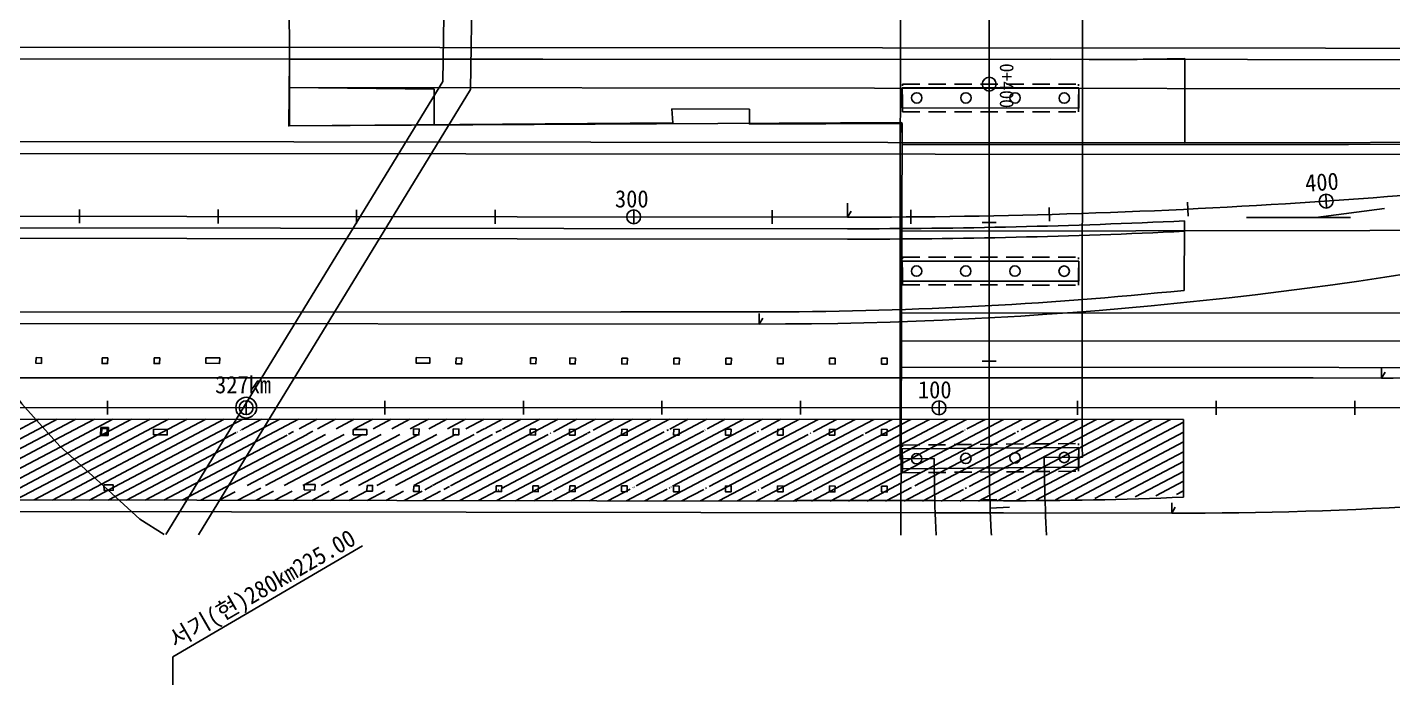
# Model space of a CAD drawing. Header units: millimetres. Extents: x 1510 to 2306, y 1103 to 1809.
# Drawn here: x 1903.7 to 2100.8, y 1364.9 to 1459.8 of the extents above; entities that cross this region are included whole.
import ezdxf
from ezdxf.enums import TextEntityAlignment as Align

# ---------------------------------------------------------------- set-up
doc = ezdxf.new("R2010")
doc.units = ezdxf.units.MM
doc.header["$LTSCALE"] = 10
doc.header["$MEASUREMENT"] = 0
doc.linetypes.add('HIDDEN', pattern=[0.375, 0.25, -0.125])
for name, color, linetype in [('TZ-BASE', 253, 'Continuous'), ('TZ-LEAL', 1, 'Continuous'), ('TZ-LEAT', 3, 'Continuous')]:
    doc.layers.add(name, color=color, linetype=linetype)
doc.styles.get("Standard").update_dxf_attribs({"font": 'GulimChe.ttf'})
pattern_1 = [(27.81338215, (-236770.317, -203461.3368), (-0.5832415407, 1.105590026), [])]

# ---------------------------------------------------------------- blocks, each defined once
blk = doc.blocks.new('JD-1')
at = {"layer": 'TZ-BASE'}
h = blk.add_hatch(dxfattribs=at)
h.set_pattern_fill('ANSI31', color=256, scale=10, angle=-17.1866, style=0)
h.set_pattern_definition(pattern_1)
h.paths.add_polyline_path([(436.55, -77.59), (311.65, -77.57), (315.14, -81.46), (320.9, -86.73), (323.66, -89.25), (436.52, -89.41)])
h.paths.add_polyline_path([(378.06, -87.16), (378.86, -87.16), (378.86, -87.96), (378.06, -87.96)], flags=16)
h.paths.add_polyline_path([(378.24, -87.31), (378.39, -87.31), (378.48, -87.22), (378.48, -87.31), (378.56, -87.31), (378.68, -87.19), (378.68, -87.36), (378.51, -87.36), (378.48, -87.39), (378.48, -87.76), (378.68, -87.76), (378.68, -87.81), (378.06, -87.81), (378.44, -87.43), (378.44, -87.36), (378.34, -87.36), (378.24, -87.46)], flags=0)
h.paths.add_polyline_path([(347.91, -78.8), (349.08, -78.8), (349.08, -78.95), (349.99, -78.95), (351.64, -78.96), (375.28, -78.96), (376.93, -78.96), (377.91, -78.96), (377.91, -78.81), (379.01, -78.81), (379.01, -79.91), (377.84, -79.91), (377.84, -79.76), (376.93, -79.76), (375.28, -79.76), (351.64, -79.76), (349.99, -79.75), (349.01, -79.75), (349.01, -79.9), (347.91, -79.9)], flags=16)
h.paths.add_polyline_path([(376.93, -78.98), (376.93, -79.74), (375.28, -79.74), (375.28, -78.98)], flags=0)
h.paths.add_polyline_path([(378.06, -78.96), (378.86, -78.96), (378.86, -79.76), (378.06, -79.76)], flags=0)
h.paths.add_polyline_path([(340.41, -87), (341.55, -87), (341.55, -87.15), (342.49, -87.15), (344.14, -87.15), (367.78, -87.16), (369.43, -87.16), (370.41, -87.16), (370.41, -87.01), (371.51, -87.01), (371.51, -88.11), (370.34, -88.11), (370.34, -87.96), (369.43, -87.96), (367.78, -87.96), (344.14, -87.95), (342.49, -87.95), (341.51, -87.95), (341.51, -88.1), (340.41, -88.1)], flags=0)
h.paths.add_polyline_path([(370.56, -87.16), (371.36, -87.16), (371.36, -87.96), (370.56, -87.96)], flags=0)
h.paths.add_polyline_path([(369.43, -87.18), (369.43, -87.94), (367.78, -87.94), (367.78, -87.18)], flags=0)
h.paths.add_polyline_path([(385.53, -87.12), (386.39, -87.12), (386.39, -87.98), (385.53, -87.98)], flags=16)
h.paths.add_polyline_path([(385.73, -87.33), (385.87, -87.33), (385.97, -87.23), (385.97, -87.33), (386.04, -87.33), (386.18, -87.18), (386.18, -87.36), (386.01, -87.36), (385.97, -87.4), (385.97, -87.75, 0.414214), (385.98, -87.76), (386.18, -87.76), (386.18, -87.79), (385.58, -87.79), (385.95, -87.42), (385.95, -87.37, 0.414214), (385.94, -87.36), (385.84, -87.36), (385.73, -87.46)], flags=0)
h.paths.add_polyline_path([(385.56, -78.96), (386.36, -78.96), (386.36, -79.76), (385.56, -79.76)], flags=16)
h.paths.add_polyline_path([(385.74, -79.11), (385.9, -79.11), (385.98, -79.02), (385.98, -79.11), (386.07, -79.11), (386.18, -78.99), (386.18, -79.16), (386.02, -79.16), (385.98, -79.19), (385.98, -79.56), (386.18, -79.56), (386.18, -79.61), (385.57, -79.61), (385.94, -79.23), (385.94, -79.16), (385.85, -79.16), (385.74, -79.26)], flags=0)
h.paths.add_polyline_path([(391.23, -78.93), (392.09, -78.93), (392.09, -79.79), (391.23, -79.79)], flags=16)
h.paths.add_polyline_path([(391.44, -79.13), (391.57, -79.13), (391.67, -79.03), (391.67, -79.13), (391.74, -79.13), (391.89, -78.98), (391.89, -79.16), (391.71, -79.16), (391.67, -79.2), (391.67, -79.55, 0.414214), (391.68, -79.56), (391.89, -79.56), (391.89, -79.59), (391.28, -79.59), (391.65, -79.22), (391.65, -79.17, 0.414214), (391.64, -79.16), (391.54, -79.16), (391.44, -79.27)], flags=0)
h.paths.add_polyline_path([(397.43, -87.13), (398.29, -87.13), (398.29, -87.99), (397.43, -87.99)], flags=16)
h.paths.add_polyline_path([(397.63, -87.33), (397.77, -87.33), (397.87, -87.23), (397.87, -87.33), (397.94, -87.33), (398.08, -87.19), (398.08, -87.36), (397.91, -87.36), (397.87, -87.4), (397.87, -87.76, 0.414214), (397.88, -87.77), (398.08, -87.77), (398.08, -87.79), (397.48, -87.79), (397.85, -87.42), (397.85, -87.37, 0.414214), (397.84, -87.36), (397.74, -87.36), (397.63, -87.47)], flags=0)
h.paths.add_polyline_path([(351.64, -78.98), (351.64, -79.74), (349.99, -79.73), (349.99, -78.97)], flags=16)
h.paths.add_polyline_path([(402.36, -78.96), (403.16, -78.96), (403.16, -79.76), (402.36, -79.76)], flags=0)
h.paths.add_polyline_path([(402.54, -79.11), (402.7, -79.11), (402.78, -79.03), (402.78, -79.11), (402.87, -79.11), (402.98, -79), (402.98, -79.16), (402.82, -79.16), (402.78, -79.2), (402.78, -79.56), (402.98, -79.56), (402.98, -79.61), (402.37, -79.61), (402.74, -79.24), (402.74, -79.16), (402.65, -79.16), (402.54, -79.27)], flags=0)
h.paths.add_polyline_path([(402.76, -87.16), (403.56, -87.16), (403.56, -87.96), (402.76, -87.96)], flags=0)
h.paths.add_polyline_path([(402.94, -87.31), (403.09, -87.31), (403.18, -87.23), (403.18, -87.31), (403.26, -87.31), (403.38, -87.2), (403.38, -87.36), (403.21, -87.36), (403.18, -87.4), (403.18, -87.76), (403.38, -87.76), (403.38, -87.81), (402.76, -87.81), (403.14, -87.44), (403.14, -87.36), (403.04, -87.36), (402.94, -87.47)], flags=0)
h.paths.add_polyline_path([(348.06, -78.95), (348.86, -78.95), (348.86, -79.75), (348.06, -79.75)], flags=16)
h.paths.add_polyline_path([(344.14, -87.17), (344.14, -87.93), (342.49, -87.93), (342.49, -87.17)], flags=0)
h.paths.add_polyline_path([(408.06, -87.16), (408.86, -87.16), (408.86, -87.96), (408.06, -87.96)], flags=16)
h.paths.add_polyline_path([(408.24, -87.31), (408.39, -87.31), (408.48, -87.23), (408.48, -87.31), (408.56, -87.31), (408.68, -87.2), (408.68, -87.36), (408.51, -87.36), (408.48, -87.4), (408.48, -87.76), (408.68, -87.76), (408.68, -87.81), (408.06, -87.81), (408.44, -87.44), (408.44, -87.36), (408.34, -87.36), (408.24, -87.47)], flags=0)
h.paths.add_polyline_path([(408.06, -78.96), (408.86, -78.96), (408.86, -79.76), (408.06, -79.76)], flags=16)
h.paths.add_polyline_path([(408.24, -79.11), (408.4, -79.11), (408.48, -79.03), (408.48, -79.11), (408.57, -79.11), (408.68, -79), (408.68, -79.16), (408.52, -79.16), (408.48, -79.2), (408.48, -79.56), (408.68, -79.56), (408.68, -79.61), (408.07, -79.61), (408.44, -79.24), (408.44, -79.16), (408.35, -79.16), (408.24, -79.27)], flags=0)
h.paths.add_polyline_path([(340.56, -78.95), (341.36, -78.95), (341.36, -79.75), (340.56, -79.75)], flags=16)
h.paths.add_polyline_path([(340.71, -79.1), (341.07, -79.1), (341.21, -78.96), (341.21, -79.6), (340.57, -79.6), (340.71, -79.46)], flags=0)
h.paths.add_polyline_path([(340.75, -79.14), (341.17, -79.14), (341.17, -79.56), (340.75, -79.56)], flags=0)
h.paths.add_polyline_path([(415.56, -87.16), (416.36, -87.16), (416.36, -87.96), (415.56, -87.96)], flags=16)
h.paths.add_polyline_path([(415.74, -87.31), (415.89, -87.31), (415.98, -87.23), (415.98, -87.31), (416.06, -87.31), (416.18, -87.2), (416.18, -87.36), (416.01, -87.36), (415.98, -87.4), (415.98, -87.76), (416.18, -87.76), (416.18, -87.81), (415.56, -87.81), (415.94, -87.44), (415.94, -87.36), (415.84, -87.36), (415.74, -87.47)], flags=0)
h.paths.add_polyline_path([(415.56, -78.96), (416.36, -78.96), (416.36, -79.76), (415.56, -79.76)], flags=16)
h.paths.add_polyline_path([(415.74, -79.11), (415.9, -79.11), (415.98, -79.03), (415.98, -79.11), (416.07, -79.11), (416.18, -79), (416.18, -79.16), (416.02, -79.16), (415.98, -79.2), (415.98, -79.56), (416.18, -79.56), (416.18, -79.61), (415.57, -79.61), (415.94, -79.24), (415.94, -79.16), (415.85, -79.16), (415.74, -79.27)], flags=0)
h.paths.add_polyline_path([(423.06, -87.16), (423.86, -87.16), (423.86, -87.96), (423.06, -87.96)], flags=16)
h.paths.add_polyline_path([(423.24, -87.31), (423.39, -87.31), (423.48, -87.23), (423.48, -87.31), (423.56, -87.31), (423.68, -87.2), (423.68, -87.36), (423.51, -87.36), (423.48, -87.4), (423.48, -87.76), (423.68, -87.76), (423.68, -87.81), (423.06, -87.81), (423.44, -87.44), (423.44, -87.36), (423.34, -87.36), (423.24, -87.47)], flags=0)
h.paths.add_polyline_path([(423.06, -78.96), (423.86, -78.96), (423.86, -79.76), (423.06, -79.76)], flags=16)
h.paths.add_polyline_path([(423.24, -79.11), (423.4, -79.11), (423.48, -79.03), (423.48, -79.11), (423.57, -79.11), (423.68, -79), (423.68, -79.16), (423.52, -79.16), (423.48, -79.2), (423.48, -79.56), (423.68, -79.56), (423.68, -79.61), (423.07, -79.61), (423.44, -79.24), (423.44, -79.16), (423.35, -79.16), (423.24, -79.27)], flags=0)
h.paths.add_polyline_path([(430.56, -78.97), (431.36, -78.97), (431.36, -79.77), (430.46, -79.77), (430.46, -79.73, -1), (430.46, -79.6), (430.46, -79.55), (430.56, -79.45)], flags=17)
h.paths.add_polyline_path([(430.94, -79.24), (430.94, -79.57), (430.62, -79.57)], flags=16)
h.paths.add_polyline_path([(430.74, -79.12), (430.98, -79.12), (430.98, -79.12), (430.98, -79.12), (431.18, -79.12), (431.18, -79.17), (430.98, -79.17), (430.98, -79.57), (431.18, -79.57), (431.18, -79.62), (430.98, -79.62), (430.98, -79.17), (430.74, -79.17)], flags=16)
h.paths.add_polyline_path([(430.56, -87.17), (430.56, -87.97), (431.36, -87.97), (431.36, -87.17)], flags=17)
h.paths.add_polyline_path([(430.74, -87.32), (430.89, -87.32), (430.98, -87.23), (430.98, -87.32), (431.06, -87.32), (431.18, -87.2), (431.18, -87.37), (431.01, -87.37), (430.98, -87.4), (430.98, -87.77), (431.18, -87.77), (431.18, -87.82), (430.56, -87.82), (430.94, -87.44), (430.94, -87.37), (430.84, -87.37), (430.74, -87.47)], flags=16)
h.paths.add_polyline_path([(399.73, -69.02), (399.73, -78.5), (395.16, -78.5), (395.16, -69.02)], flags=25)
h.paths.add_polyline_path([(406.29, -77.99), (406.29, -88.96), (401.71, -88.96), (401.71, -77.99)], flags=24)
h.paths.add_polyline_path([(399.73, -88.42), (399.73, -97.91), (395.15, -97.91), (395.16, -88.42)], flags=24)
h.paths.add_polyline_path([(419.87, -91.2), (423.63, -91.21), (423.64, -88.11), (419.88, -88.09)], flags=25)
h.paths.add_polyline_path([(419.85, -82.65), (423.61, -82.67), (423.62, -79.56), (419.86, -79.54)], flags=24)
h.paths.add_polyline_path([(428.09, -91.59), (445.69, -91.65), (445.7, -87.88), (428.1, -87.82)], flags=9)
h.paths.add_polyline_path([(428.07, -82.81), (445.66, -82.88), (445.68, -79.11), (428.08, -79.04)], flags=9)
h.paths.add_polyline_path([(339.93, -89.11), (372.45, -89.23), (372.47, -83.58), (339.95, -83.45)], flags=24)
h.paths.add_polyline_path([(319.68, -88.89), (327.36, -88.92), (327.38, -84.26), (319.7, -84.23)], flags=9)
h = blk.add_hatch(dxfattribs=at)
h.set_pattern_fill('ANSI31', color=256, scale=10, angle=-17.1866, style=0)
h.set_pattern_definition(pattern_1)
h.paths.add_polyline_path([(436.55, -77.59), (311.65, -77.57), (315.14, -81.46), (320.9, -86.73), (323.66, -89.25), (436.52, -89.41)])
h.paths.add_polyline_path([(378.06, -87.16), (378.86, -87.16), (378.86, -87.96), (378.06, -87.96)], flags=16)
h.paths.add_polyline_path([(378.24, -87.31), (378.39, -87.31), (378.48, -87.22), (378.48, -87.31), (378.56, -87.31), (378.68, -87.19), (378.68, -87.36), (378.51, -87.36), (378.48, -87.39), (378.48, -87.76), (378.68, -87.76), (378.68, -87.81), (378.06, -87.81), (378.44, -87.43), (378.44, -87.36), (378.34, -87.36), (378.24, -87.46)], flags=0)
h.paths.add_polyline_path([(347.91, -78.8), (349.08, -78.8), (349.08, -78.95), (349.99, -78.95), (351.64, -78.96), (375.28, -78.96), (376.93, -78.96), (377.91, -78.96), (377.91, -78.81), (379.01, -78.81), (379.01, -79.91), (377.84, -79.91), (377.84, -79.76), (376.93, -79.76), (375.28, -79.76), (351.64, -79.76), (349.99, -79.75), (349.01, -79.75), (349.01, -79.9), (347.91, -79.9)], flags=16)
h.paths.add_polyline_path([(376.93, -78.98), (376.93, -79.74), (375.28, -79.74), (375.28, -78.98)], flags=0)
h.paths.add_polyline_path([(378.06, -78.96), (378.86, -78.96), (378.86, -79.76), (378.06, -79.76)], flags=0)
h.paths.add_polyline_path([(340.41, -87), (341.55, -87), (341.55, -87.15), (342.49, -87.15), (344.14, -87.15), (367.78, -87.16), (369.43, -87.16), (370.41, -87.16), (370.41, -87.01), (371.51, -87.01), (371.51, -88.11), (370.34, -88.11), (370.34, -87.96), (369.43, -87.96), (367.78, -87.96), (344.14, -87.95), (342.49, -87.95), (341.51, -87.95), (341.51, -88.1), (340.41, -88.1)], flags=0)
h.paths.add_polyline_path([(370.56, -87.16), (371.36, -87.16), (371.36, -87.96), (370.56, -87.96)], flags=0)
h.paths.add_polyline_path([(369.43, -87.18), (369.43, -87.94), (367.78, -87.94), (367.78, -87.18)], flags=0)
h.paths.add_polyline_path([(385.53, -87.12), (386.39, -87.12), (386.39, -87.98), (385.53, -87.98)], flags=16)
h.paths.add_polyline_path([(385.73, -87.33), (385.87, -87.33), (385.97, -87.23), (385.97, -87.33), (386.04, -87.33), (386.18, -87.18), (386.18, -87.36), (386.01, -87.36), (385.97, -87.4), (385.97, -87.75, 0.414214), (385.98, -87.76), (386.18, -87.76), (386.18, -87.79), (385.58, -87.79), (385.95, -87.42), (385.95, -87.37, 0.414214), (385.94, -87.36), (385.84, -87.36), (385.73, -87.46)], flags=0)
h.paths.add_polyline_path([(385.56, -78.96), (386.36, -78.96), (386.36, -79.76), (385.56, -79.76)], flags=16)
h.paths.add_polyline_path([(385.74, -79.11), (385.9, -79.11), (385.98, -79.02), (385.98, -79.11), (386.07, -79.11), (386.18, -78.99), (386.18, -79.16), (386.02, -79.16), (385.98, -79.19), (385.98, -79.56), (386.18, -79.56), (386.18, -79.61), (385.57, -79.61), (385.94, -79.23), (385.94, -79.16), (385.85, -79.16), (385.74, -79.26)], flags=0)
h.paths.add_polyline_path([(391.23, -78.93), (392.09, -78.93), (392.09, -79.79), (391.23, -79.79)], flags=16)
h.paths.add_polyline_path([(391.44, -79.13), (391.57, -79.13), (391.67, -79.03), (391.67, -79.13), (391.74, -79.13), (391.89, -78.98), (391.89, -79.16), (391.71, -79.16), (391.67, -79.2), (391.67, -79.55, 0.414214), (391.68, -79.56), (391.89, -79.56), (391.89, -79.59), (391.28, -79.59), (391.65, -79.22), (391.65, -79.17, 0.414214), (391.64, -79.16), (391.54, -79.16), (391.44, -79.27)], flags=0)
h.paths.add_polyline_path([(397.43, -87.13), (398.29, -87.13), (398.29, -87.99), (397.43, -87.99)], flags=16)
h.paths.add_polyline_path([(397.63, -87.33), (397.77, -87.33), (397.87, -87.23), (397.87, -87.33), (397.94, -87.33), (398.08, -87.19), (398.08, -87.36), (397.91, -87.36), (397.87, -87.4), (397.87, -87.76, 0.414214), (397.88, -87.77), (398.08, -87.77), (398.08, -87.79), (397.48, -87.79), (397.85, -87.42), (397.85, -87.37, 0.414214), (397.84, -87.36), (397.74, -87.36), (397.63, -87.47)], flags=0)
h.paths.add_polyline_path([(351.64, -78.98), (351.64, -79.74), (349.99, -79.73), (349.99, -78.97)], flags=16)
h.paths.add_polyline_path([(402.36, -78.96), (403.16, -78.96), (403.16, -79.76), (402.36, -79.76)], flags=0)
h.paths.add_polyline_path([(402.54, -79.11), (402.7, -79.11), (402.78, -79.03), (402.78, -79.11), (402.87, -79.11), (402.98, -79), (402.98, -79.16), (402.82, -79.16), (402.78, -79.2), (402.78, -79.56), (402.98, -79.56), (402.98, -79.61), (402.37, -79.61), (402.74, -79.24), (402.74, -79.16), (402.65, -79.16), (402.54, -79.27)], flags=0)
h.paths.add_polyline_path([(402.76, -87.16), (403.56, -87.16), (403.56, -87.96), (402.76, -87.96)], flags=0)
h.paths.add_polyline_path([(402.94, -87.31), (403.09, -87.31), (403.18, -87.23), (403.18, -87.31), (403.26, -87.31), (403.38, -87.2), (403.38, -87.36), (403.21, -87.36), (403.18, -87.4), (403.18, -87.76), (403.38, -87.76), (403.38, -87.81), (402.76, -87.81), (403.14, -87.44), (403.14, -87.36), (403.04, -87.36), (402.94, -87.47)], flags=0)
h.paths.add_polyline_path([(348.06, -78.95), (348.86, -78.95), (348.86, -79.75), (348.06, -79.75)], flags=16)
h.paths.add_polyline_path([(344.14, -87.17), (344.14, -87.93), (342.49, -87.93), (342.49, -87.17)], flags=0)
h.paths.add_polyline_path([(408.06, -87.16), (408.86, -87.16), (408.86, -87.96), (408.06, -87.96)], flags=16)
h.paths.add_polyline_path([(408.24, -87.31), (408.39, -87.31), (408.48, -87.23), (408.48, -87.31), (408.56, -87.31), (408.68, -87.2), (408.68, -87.36), (408.51, -87.36), (408.48, -87.4), (408.48, -87.76), (408.68, -87.76), (408.68, -87.81), (408.06, -87.81), (408.44, -87.44), (408.44, -87.36), (408.34, -87.36), (408.24, -87.47)], flags=0)
h.paths.add_polyline_path([(408.06, -78.96), (408.86, -78.96), (408.86, -79.76), (408.06, -79.76)], flags=16)
h.paths.add_polyline_path([(408.24, -79.11), (408.4, -79.11), (408.48, -79.03), (408.48, -79.11), (408.57, -79.11), (408.68, -79), (408.68, -79.16), (408.52, -79.16), (408.48, -79.2), (408.48, -79.56), (408.68, -79.56), (408.68, -79.61), (408.07, -79.61), (408.44, -79.24), (408.44, -79.16), (408.35, -79.16), (408.24, -79.27)], flags=0)
h.paths.add_polyline_path([(340.56, -78.95), (341.36, -78.95), (341.36, -79.75), (340.56, -79.75)], flags=16)
h.paths.add_polyline_path([(340.71, -79.1), (341.07, -79.1), (341.21, -78.96), (341.21, -79.6), (340.57, -79.6), (340.71, -79.46)], flags=0)
h.paths.add_polyline_path([(340.75, -79.14), (341.17, -79.14), (341.17, -79.56), (340.75, -79.56)], flags=0)
h.paths.add_polyline_path([(415.56, -87.16), (416.36, -87.16), (416.36, -87.96), (415.56, -87.96)], flags=16)
h.paths.add_polyline_path([(415.74, -87.31), (415.89, -87.31), (415.98, -87.23), (415.98, -87.31), (416.06, -87.31), (416.18, -87.2), (416.18, -87.36), (416.01, -87.36), (415.98, -87.4), (415.98, -87.76), (416.18, -87.76), (416.18, -87.81), (415.56, -87.81), (415.94, -87.44), (415.94, -87.36), (415.84, -87.36), (415.74, -87.47)], flags=0)
h.paths.add_polyline_path([(415.56, -78.96), (416.36, -78.96), (416.36, -79.76), (415.56, -79.76)], flags=16)
h.paths.add_polyline_path([(415.74, -79.11), (415.9, -79.11), (415.98, -79.03), (415.98, -79.11), (416.07, -79.11), (416.18, -79), (416.18, -79.16), (416.02, -79.16), (415.98, -79.2), (415.98, -79.56), (416.18, -79.56), (416.18, -79.61), (415.57, -79.61), (415.94, -79.24), (415.94, -79.16), (415.85, -79.16), (415.74, -79.27)], flags=0)
h.paths.add_polyline_path([(423.06, -87.16), (423.86, -87.16), (423.86, -87.96), (423.06, -87.96)], flags=16)
h.paths.add_polyline_path([(423.24, -87.31), (423.39, -87.31), (423.48, -87.23), (423.48, -87.31), (423.56, -87.31), (423.68, -87.2), (423.68, -87.36), (423.51, -87.36), (423.48, -87.4), (423.48, -87.76), (423.68, -87.76), (423.68, -87.81), (423.06, -87.81), (423.44, -87.44), (423.44, -87.36), (423.34, -87.36), (423.24, -87.47)], flags=0)
h.paths.add_polyline_path([(423.06, -78.96), (423.86, -78.96), (423.86, -79.76), (423.06, -79.76)], flags=16)
h.paths.add_polyline_path([(423.24, -79.11), (423.4, -79.11), (423.48, -79.03), (423.48, -79.11), (423.57, -79.11), (423.68, -79), (423.68, -79.16), (423.52, -79.16), (423.48, -79.2), (423.48, -79.56), (423.68, -79.56), (423.68, -79.61), (423.07, -79.61), (423.44, -79.24), (423.44, -79.16), (423.35, -79.16), (423.24, -79.27)], flags=0)
h.paths.add_polyline_path([(430.56, -78.97), (431.36, -78.97), (431.36, -79.77), (430.46, -79.77), (430.46, -79.73, -1), (430.46, -79.6), (430.46, -79.55), (430.56, -79.45)], flags=17)
h.paths.add_polyline_path([(430.94, -79.24), (430.94, -79.57), (430.62, -79.57)], flags=16)
h.paths.add_polyline_path([(430.74, -79.12), (430.98, -79.12), (430.98, -79.12), (430.98, -79.12), (431.18, -79.12), (431.18, -79.17), (430.98, -79.17), (430.98, -79.57), (431.18, -79.57), (431.18, -79.62), (430.98, -79.62), (430.98, -79.17), (430.74, -79.17)], flags=16)
h.paths.add_polyline_path([(430.56, -87.17), (430.56, -87.97), (431.36, -87.97), (431.36, -87.17)], flags=17)
h.paths.add_polyline_path([(430.74, -87.32), (430.89, -87.32), (430.98, -87.23), (430.98, -87.32), (431.06, -87.32), (431.18, -87.2), (431.18, -87.37), (431.01, -87.37), (430.98, -87.4), (430.98, -87.77), (431.18, -87.77), (431.18, -87.82), (430.56, -87.82), (430.94, -87.44), (430.94, -87.37), (430.84, -87.37), (430.74, -87.47)], flags=16)
h.paths.add_polyline_path([(399.73, -69.02), (399.73, -78.5), (395.16, -78.5), (395.16, -69.02)], flags=25)
h.paths.add_polyline_path([(406.29, -77.99), (406.29, -88.96), (401.71, -88.96), (401.71, -77.99)], flags=24)
h.paths.add_polyline_path([(399.73, -88.42), (399.73, -97.91), (395.15, -97.91), (395.16, -88.42)], flags=24)
h.paths.add_polyline_path([(419.87, -91.2), (423.63, -91.21), (423.64, -88.11), (419.88, -88.09)], flags=25)
h.paths.add_polyline_path([(419.85, -82.65), (423.61, -82.67), (423.62, -79.56), (419.86, -79.54)], flags=24)
h.paths.add_polyline_path([(428.09, -91.59), (445.69, -91.65), (445.7, -87.88), (428.1, -87.82)], flags=9)
h.paths.add_polyline_path([(428.07, -82.81), (445.66, -82.88), (445.68, -79.11), (428.08, -79.04)], flags=9)
h.paths.add_polyline_path([(339.93, -89.11), (372.45, -89.23), (372.47, -83.58), (339.95, -83.45)], flags=24)
h.paths.add_polyline_path([(319.68, -88.89), (327.36, -88.92), (327.38, -84.26), (319.7, -84.23)], flags=9)
h = blk.add_hatch(dxfattribs=at)
h.set_pattern_fill('ANSI31', color=256, scale=10, angle=-17.1866, style=0)
h.set_pattern_definition(pattern_1)
h.paths.add_polyline_path([(79.56, -77.54, -0.009242), (57.33, -77.13), (57.29, -87.18, 0.018822), (102.29, -88.94), (323.66, -89.25), (320.9, -86.73), (315.14, -81.46), (311.65, -77.57)])
h.paths.add_polyline_path([(119.16, -86.06), (147.33, -86.2), (147.36, -80.33), (119.19, -80.19)], flags=24)
h.paths.add_polyline_path([(319.68, -88.89), (327.36, -88.92), (327.38, -84.26), (319.7, -84.23)], flags=9)
h.paths.add_polyline_path([(190.11, -83.79), (227.42, -83.97), (227.44, -79.26), (190.13, -79.07)], flags=24)
h.paths.add_polyline_path([(279.99, -91.22), (312.3, -91.34), (312.32, -86.33), (280.01, -86.2)], flags=25)
h.paths.add_polyline_path([(246.13, -86.14), (271.76, -86.27), (271.78, -80.86), (246.15, -80.73)], flags=24)
h = blk.add_hatch(dxfattribs=at)
h.set_pattern_fill('ANSI31', color=256, scale=10, angle=-17.1866, style=0)
h.set_pattern_definition(pattern_1)
h.paths.add_polyline_path([(436.55, -77.59), (436.52, -89.41), (441.52, -89.42, 0.014953), (477.29, -88.4), (477.33, -77.6)])
h.paths.add_polyline_path([(453.86, -79.77), (453.06, -79.77), (453.06, -78.97), (453.86, -78.97)], flags=16)
h.paths.add_polyline_path([(453.68, -79.62), (453.07, -79.62), (453.44, -79.24), (453.44, -79.17), (453.35, -79.17), (453.24, -79.27), (453.24, -79.12), (453.4, -79.12), (453.48, -79.03), (453.48, -79.12), (453.57, -79.12), (453.68, -79), (453.68, -79.17), (453.52, -79.17), (453.48, -79.2), (453.48, -79.57), (453.68, -79.57)], flags=0)
h.paths.add_polyline_path([(453.86, -87.17), (453.86, -87.97), (453.06, -87.97), (453.06, -87.17)], flags=16)
h.paths.add_polyline_path([(453.68, -87.2), (453.68, -87.37), (453.51, -87.37), (453.48, -87.4), (453.48, -87.77), (453.68, -87.77), (453.68, -87.82), (453.06, -87.82), (453.44, -87.44), (453.44, -87.37), (453.34, -87.37), (453.24, -87.47), (453.24, -87.32), (453.39, -87.32), (453.48, -87.23), (453.48, -87.32), (453.56, -87.32)], flags=0)
h.paths.add_polyline_path([(446.36, -79.77), (445.46, -79.77), (445.46, -79.73, -1), (445.46, -79.6), (445.46, -79.55), (445.56, -79.45), (445.56, -78.97), (446.36, -78.97)], flags=16)
h.paths.add_polyline_path([(446.36, -87.17), (446.36, -87.97), (445.56, -87.97), (445.56, -87.17)], flags=16)
h.paths.add_polyline_path([(445.94, -79.57), (445.94, -79.24), (445.74, -79.44), (445.74, -79.57)], flags=17)
h.paths.add_polyline_path([(446.18, -79.62), (445.98, -79.62), (445.98, -79.17), (445.74, -79.17), (445.74, -79.12), (445.98, -79.12), (445.98, -79.12), (445.98, -79.12), (446.18, -79.12), (446.18, -79.17), (445.98, -79.17), (445.98, -79.57), (446.18, -79.57)], flags=0)
h.paths.add_polyline_path([(446.18, -87.2), (446.18, -87.37), (446.01, -87.37), (445.98, -87.4), (445.98, -87.77), (446.18, -87.77), (446.18, -87.82), (445.56, -87.82), (445.94, -87.44), (445.94, -87.37), (445.84, -87.37), (445.74, -87.47), (445.74, -87.32), (445.89, -87.32), (445.98, -87.23), (445.98, -87.32), (446.06, -87.32)], flags=0)
h.paths.add_polyline_path([(438.86, -79.77), (437.96, -79.77), (437.96, -79.73, -1), (437.96, -79.6), (437.96, -79.55), (438.06, -79.45), (438.06, -78.97), (438.86, -78.97)], flags=16)
h.paths.add_polyline_path([(438.86, -87.17), (438.86, -87.97), (438.06, -87.97), (438.06, -87.17)], flags=17)
h.paths.add_polyline_path([(438.44, -79.57), (438.44, -79.24), (438.24, -79.44), (438.24, -79.57)], flags=0)
h.paths.add_polyline_path([(438.68, -79.62), (438.48, -79.62), (438.48, -79.17), (438.24, -79.17), (438.24, -79.12), (438.48, -79.12), (438.48, -79.12), (438.48, -79.12), (438.68, -79.12), (438.68, -79.17), (438.48, -79.17), (438.48, -79.57), (438.68, -79.57)], flags=0)
h.paths.add_polyline_path([(438.68, -87.2), (438.68, -87.37), (438.51, -87.37), (438.48, -87.4), (438.48, -87.77), (438.68, -87.77), (438.68, -87.82), (438.06, -87.82), (438.44, -87.44), (438.44, -87.37), (438.34, -87.37), (438.24, -87.47), (438.24, -87.32), (438.39, -87.32), (438.48, -87.23), (438.48, -87.32), (438.56, -87.32)], flags=16)
h.paths.add_polyline_path([(477.76, -77.52), (477.72, -88.48), (473.14, -88.47), (473.18, -77.5)], flags=9)
h.paths.add_polyline_path([(428.09, -91.59), (445.69, -91.65), (445.7, -87.88), (428.1, -87.82)], flags=9)
h.paths.add_polyline_path([(428.07, -82.81), (445.66, -82.88), (445.68, -79.11), (428.08, -79.04)], flags=9)
h = blk.add_hatch(dxfattribs=at)
h.set_pattern_fill('ANSI31', color=256, scale=10, angle=-17.1866, style=0)
h.set_pattern_definition(pattern_1)
h.paths.add_polyline_path([(436.55, -77.59), (436.52, -89.41), (441.52, -89.42, 0.014953), (477.29, -88.4), (477.33, -77.6)])
h.paths.add_polyline_path([(453.86, -79.77), (453.06, -79.77), (453.06, -78.97), (453.86, -78.97)], flags=16)
h.paths.add_polyline_path([(453.68, -79.62), (453.07, -79.62), (453.44, -79.24), (453.44, -79.17), (453.35, -79.17), (453.24, -79.27), (453.24, -79.12), (453.4, -79.12), (453.48, -79.03), (453.48, -79.12), (453.57, -79.12), (453.68, -79), (453.68, -79.17), (453.52, -79.17), (453.48, -79.2), (453.48, -79.57), (453.68, -79.57)], flags=0)
h.paths.add_polyline_path([(453.86, -87.17), (453.86, -87.97), (453.06, -87.97), (453.06, -87.17)], flags=16)
h.paths.add_polyline_path([(453.68, -87.2), (453.68, -87.37), (453.51, -87.37), (453.48, -87.4), (453.48, -87.77), (453.68, -87.77), (453.68, -87.82), (453.06, -87.82), (453.44, -87.44), (453.44, -87.37), (453.34, -87.37), (453.24, -87.47), (453.24, -87.32), (453.39, -87.32), (453.48, -87.23), (453.48, -87.32), (453.56, -87.32)], flags=0)
h.paths.add_polyline_path([(446.36, -79.77), (445.46, -79.77), (445.46, -79.73, -1), (445.46, -79.6), (445.46, -79.55), (445.56, -79.45), (445.56, -78.97), (446.36, -78.97)], flags=16)
h.paths.add_polyline_path([(446.36, -87.17), (446.36, -87.97), (445.56, -87.97), (445.56, -87.17)], flags=16)
h.paths.add_polyline_path([(445.94, -79.57), (445.94, -79.24), (445.74, -79.44), (445.74, -79.57)], flags=17)
h.paths.add_polyline_path([(446.18, -79.62), (445.98, -79.62), (445.98, -79.17), (445.74, -79.17), (445.74, -79.12), (445.98, -79.12), (445.98, -79.12), (445.98, -79.12), (446.18, -79.12), (446.18, -79.17), (445.98, -79.17), (445.98, -79.57), (446.18, -79.57)], flags=0)
h.paths.add_polyline_path([(446.18, -87.2), (446.18, -87.37), (446.01, -87.37), (445.98, -87.4), (445.98, -87.77), (446.18, -87.77), (446.18, -87.82), (445.56, -87.82), (445.94, -87.44), (445.94, -87.37), (445.84, -87.37), (445.74, -87.47), (445.74, -87.32), (445.89, -87.32), (445.98, -87.23), (445.98, -87.32), (446.06, -87.32)], flags=0)
h.paths.add_polyline_path([(438.86, -79.77), (437.96, -79.77), (437.96, -79.73, -1), (437.96, -79.6), (437.96, -79.55), (438.06, -79.45), (438.06, -78.97), (438.86, -78.97)], flags=16)
h.paths.add_polyline_path([(438.86, -87.17), (438.86, -87.97), (438.06, -87.97), (438.06, -87.17)], flags=17)
h.paths.add_polyline_path([(438.44, -79.57), (438.44, -79.24), (438.24, -79.44), (438.24, -79.57)], flags=0)
h.paths.add_polyline_path([(438.68, -79.62), (438.48, -79.62), (438.48, -79.17), (438.24, -79.17), (438.24, -79.12), (438.48, -79.12), (438.48, -79.12), (438.48, -79.12), (438.68, -79.12), (438.68, -79.17), (438.48, -79.17), (438.48, -79.57), (438.68, -79.57)], flags=0)
h.paths.add_polyline_path([(438.68, -87.2), (438.68, -87.37), (438.51, -87.37), (438.48, -87.4), (438.48, -87.77), (438.68, -87.77), (438.68, -87.82), (438.06, -87.82), (438.44, -87.44), (438.44, -87.37), (438.34, -87.37), (438.24, -87.47), (438.24, -87.32), (438.39, -87.32), (438.48, -87.23), (438.48, -87.32), (438.56, -87.32)], flags=16)
h.paths.add_polyline_path([(477.76, -77.52), (477.72, -88.48), (473.14, -88.47), (473.18, -77.5)], flags=9)
h.paths.add_polyline_path([(428.09, -91.59), (445.69, -91.65), (445.7, -87.88), (428.1, -87.82)], flags=9)
h.paths.add_polyline_path([(428.07, -82.81), (445.66, -82.88), (445.68, -79.11), (428.08, -79.04)], flags=9)
for p, q in [((497.82, -24), (185.89, -23.78)), ((185.89, -25.45), (463.69, -25.65)), ((477.48, -37.65), (477.52, -25.51)), ((448.27, -29.19), (450.27, -29.19)), ((477.48, -37.65), (154.23, -37.33)), ((509.18, -39.36), (136.76, -39.04)), ((497.83, -45.08), (497.97, -47.07)), ((317.95, -47.28), (317.95, -49.28)), ((428.83, -48.4), (428.83, -46.4)), ((457.92, -47), (457.98, -49)), ((477.89, -46.24), (477.98, -48.24)), ((496.41, -48.46), (506.32, -47.13)), ((337.95, -47.3), (337.95, -49.3)), ((357.95, -47.32), (357.95, -49.32)), ((377.95, -47.34), (377.95, -49.34)), ((397.95, -47.36), (397.95, -49.36)), ((417.95, -47.38), (417.95, -49.38)), ((428.83, -48.4), (429.33, -47.53)), ((437.94, -47.36), (437.96, -49.36)), ((448.26, -49.19), (450.26, -49.19)), ((477.4, -58.97), (477.44, -48.94)), ((486.41, -48.45), (501.41, -48.47)), ((190.4, -49.83), (428.82, -50.07)), ((396.08, -62.14), (201.63, -61.99)), ((416.08, -62.07), (396.08, -62.06)), ((416.08, -63.83), (416.08, -62.33)), ((416.58, -62.97), (416.08, -63.83)), ((416.08, -63.83), (201.63, -63.67)), ((448.25, -69.19), (450.25, -69.19)), ((505.91, -71.63), (505.9, -70.13)), ((506.4, -70.76), (505.91, -71.63)), ((86.6, -71.57), (496.03, -71.62)), ((322.02, -74.9), (322.02, -76.9)), ((342.02, -74.9), (342.02, -76.9)), ((362.02, -74.91), (362.02, -76.91)), ((382.02, -74.91), (382.02, -76.91)), ((402.02, -74.91), (402.02, -76.91)), ((422.02, -74.91), (422.02, -76.91)), ((442.02, -74.92), (442.02, -76.92)), ((462.02, -74.92), (462.02, -76.92)), ((482.02, -74.92), (482.02, -76.92)), ((502.02, -74.92), (502.02, -76.92)), ((79.56, -77.54), (477.33, -77.6)), ((477.33, -77.6), (477.29, -88.4)), ((477.29, -88.4), (477.29, -88.82)), ((102.29, -88.94), (421.52, -89.39)), ((421.52, -89.3), (421.52, -89.39)), ((421.52, -89.3), (441.52, -89.33)), ((448.37, -89.22), (450.37, -89.16)), ((475.62, -91.14), (475.62, -89.64)), ((476.12, -90.27), (475.62, -91.14)), ((140.46, -90.67), (441.52, -91.09)), ((475.62, -91.14), (451.33, -91.1))]:
    blk.add_line(p, q, dxfattribs=at)
at = {"layer": 'TZ-BASE', "ltscale": 5}
for points in [[(330.44, -94.23), (370.42, -28.81), (371.85, 65.82), (387.89, 83.27), (397.95, 85.73)], [(414.77, 85.72), (411.84, 85), (390.02, 79.67), (375.82, 64.23), (374.41, -29.96), (335.13, -94.24)]]:
    blk.add_lwpolyline(points, dxfattribs=at)
at = {"layer": 'TZ-BASE', "ltscale": 15, "flags": 128}
for points in [[(436.45, 7.82), (436.4, -75.87), (436.39, -76.88), (436.39, -77.88), (436.39, -78.89), (436.4, -79.91), (436.4, -80.93), (436.4, -81.95), (436.41, -82.98), (436.41, -83.3), (441.31, -83.26), (441.32, -83.96), (441.33, -84.98), (441.35, -86.01), (441.36, -87.04), (441.39, -88.07), (441.41, -89.1), (441.44, -90.13), (441.48, -91.17), (441.52, -92.21), (441.56, -93.25), (441.62, -94.29)], [(457.54, -94.3), (457.49, -93.46), (457.45, -92.5), (457.4, -91.55), (457.37, -90.59), (457.33, -89.63), (457.31, -88.66), (457.28, -87.7), (457.26, -86.73), (457.24, -85.75), (457.23, -84.78), (457.22, -83.8), (457.21, -83.12), (462.71, -83.07), (462.71, -82.78), (462.7, -81.81), (462.7, -80.83), (462.7, -79.85), (462.69, -78.88), (462.69, -77.89), (462.69, -76.89), (462.7, -75.89), (462.76, 30.8)], [(436.7, -29.73), (462.2, -29.75)], [(436.7, -29.73), (436.7, -32.63)], [(462.2, -29.75), (462.2, -32.65)], [(436.7, -32.63), (462.2, -32.65)], [(436.68, -54.73), (462.18, -54.75)], [(436.68, -54.73), (436.68, -57.63)], [(462.18, -54.75), (462.18, -57.65)], [(436.68, -57.63), (462.18, -57.65)], [(436.68, -81.87), (462.18, -81.65)], [(436.68, -81.87), (436.71, -84.72)], [(462.18, -81.65), (462.2, -84.5)], [(436.71, -84.72), (462.2, -84.5)]]:
    blk.add_lwpolyline(points, dxfattribs=at)
at = {"layer": 'TZ-BASE', "flags": 128}
for points in [[(449.32, 48.83), (449.25, -75.88), (449.24, -76.88), (449.24, -77.88), (449.24, -78.88), (449.25, -79.88), (449.25, -80.88), (449.25, -81.88), (449.26, -82.88), (449.27, -83.88), (449.28, -84.88), (449.29, -85.88), (449.31, -86.88), (449.33, -87.88), (449.36, -88.88), (449.39, -89.88), (449.42, -90.88), (449.46, -91.88), (449.51, -92.88), (449.56, -93.88), (449.58, -94.3)], [(525.62, -24.03), (497.82, -24)], [(190.4, -48.16), (428.83, -48.4)], [(441.52, -91.09), (451.33, -91.1)]]:
    blk.add_lwpolyline(points, dxfattribs=at)
at = {"layer": 'TZ-BASE'}
for points in [[(699.97, -21.09, 0.002801), (688.86, -22.53), (563.39, -39.44), (563.39, -39.44, -0.033753), (428.83, -48.4), (190.4, -48.16), (190.4, -48.16, -0.031589), (64.43, -40.06), (-0.59, -31.74)], [(-1.31, -70.38, 0.033816), (79.56, -75.87), (79.56, -75.87), (512.9, -75.93, 0.043253), (616.13, -66.99), (616.13, -66.99), (699.39, -52.46)]]:
    blk.add_lwpolyline(points, format="xyb", dxfattribs=at)
at = {"layer": 'TZ-BASE', "flags": 128}
for points in [[(416.08, -63.83, 0.050388), (536.11, -51.8), (662.84, -26.03)], [(416.08, -62.07, 0.025672), (477.4, -58.97, 0.025672)], [(496.03, -71.62), (505.91, -71.63, 0.022409), (559.61, -69.22), (649.64, -61.15)], [(441.52, -89.33), (451.33, -89.34, 0.01085), (477.29, -88.82, 0.01085)]]:
    blk.add_lwpolyline(points, format="xyb", dxfattribs=at)
at = {"layer": 'TZ-BASE', "linetype": 'HIDDEN', "flags": 128}
for points in [[(436.75, -29.18), (462.15, -29.2)], [(436.75, -33.18), (436.75, -29.18)], [(462.15, -33.2), (462.15, -29.2)], [(436.75, -33.18), (462.15, -33.2)], [(436.73, -54.18), (462.13, -54.2)], [(436.73, -58.18), (436.73, -54.18)], [(462.13, -58.2), (462.13, -54.2)], [(436.73, -58.18), (462.13, -58.2)], [(436.73, -81.3), (462.13, -81.08)], [(436.76, -85.3), (436.73, -81.3)], [(462.16, -85.08), (462.13, -81.08)], [(436.76, -85.3), (462.16, -85.08)]]:
    blk.add_lwpolyline(points, dxfattribs=at)
at = {"layer": 'TZ-BASE', "ltscale": 10, "flags": 128}
blk.add_lwpolyline([(57.46, -42.37), (64.03, -43.21, 0.031589), (190.4, -51.33), (428.82, -51.57, 0.012118), (477.43, -50.44)], format="xyb", dxfattribs=at)
at = {"layer": 'TZ-BASE', "elevation": 45}
for points in [[(562.96, -70.15), (436.58, -70.05)], [(436.59, -66.27), (523.05, -66.31), (532.47, -65.99), (542.91, -66.13), (548.83, -65.96), (568.88, -66.51), (575.44, -66.39), (580.47, -66.07), (581.89, -66), (582.04, -65.98), (582.11, -65.95), (582.14, -65.92), (582.12, -65.9)]]:
    blk.add_lwpolyline(points, dxfattribs=at)
at = {"layer": 'TZ-BASE'}
for points in [[(311.68, -68.67), (312.48, -68.69), (312.46, -69.52), (311.66, -69.5)], [(321.23, -68.69), (322.03, -68.71), (322.01, -69.55), (321.21, -69.53)], [(328.74, -68.69), (329.54, -68.71), (329.52, -69.55), (328.72, -69.53)], [(336.21, -68.7), (336.2, -69.5), (338.18, -69.51), (338.19, -68.71)], [(366.53, -68.67), (366.53, -69.47), (368.51, -69.49), (368.52, -68.69)], [(372.32, -68.72), (373.12, -68.74), (373.1, -69.58), (372.3, -69.56)], [(383.06, -68.71), (383.86, -68.73), (383.84, -69.57), (383.04, -69.55)], [(388.74, -68.72), (389.54, -68.74), (389.52, -69.58), (388.72, -69.56)], [(396.24, -68.74), (397.04, -68.76), (397.02, -69.6), (396.22, -69.58)], [(403.75, -68.74), (404.55, -68.76), (404.53, -69.6), (403.73, -69.58)], [(411.25, -68.76), (412.05, -68.78), (412.03, -69.62), (411.23, -69.6)], [(418.73, -68.73), (419.53, -68.75), (419.51, -69.59), (418.71, -69.57)], [(426.23, -68.74), (427.03, -68.76), (427.01, -69.6), (426.21, -69.58)], [(433.74, -68.76), (434.54, -68.78), (434.52, -69.62), (433.72, -69.6)], [(321.02, -78.76), (322.12, -78.78), (322.09, -79.92), (320.99, -79.9)], [(321.17, -78.91), (321.97, -78.93), (321.95, -79.77), (321.15, -79.75)], [(328.65, -79.02), (328.64, -79.82), (330.63, -79.84), (330.63, -79.04)], [(366.19, -78.97), (366.99, -78.99), (366.96, -79.83), (366.16, -79.81)], [(371.91, -78.98), (372.71, -79), (372.69, -79.84), (371.89, -79.82)], [(383.02, -78.99), (383.82, -79.01), (383.8, -79.85), (383, -79.83)], [(388.7, -79.03), (389.5, -79.05), (389.48, -79.88), (388.68, -79.86)], [(396.23, -79.03), (397.03, -79.05), (397.01, -79.89), (396.21, -79.87)], [(403.73, -79.02), (404.53, -79.04), (404.5, -79.88), (403.71, -79.86)], [(411.2, -79.01), (412, -79.03), (411.98, -79.87), (411.18, -79.85)], [(418.74, -79.03), (419.54, -79.05), (419.52, -79.88), (418.72, -79.86)], [(426.2, -79.02), (427, -79.04), (426.97, -79.88), (426.17, -79.86)], [(433.72, -79.02), (434.52, -79.04), (434.5, -79.88), (433.7, -79.86)], [(321.48, -87.06), (322.81, -87.03), (322.83, -87.83), (321.5, -87.86)], [(359.46, -87.12), (360.26, -87.14), (360.24, -87.98), (359.44, -87.96)], [(366.2, -87.17), (367, -87.19), (366.98, -88.03), (366.18, -88.01)], [(378.11, -87.17), (378.91, -87.19), (378.89, -88.03), (378.09, -88.01)], [(383.4, -87.19), (384.2, -87.21), (384.18, -88.05), (383.38, -88.03)], [(388.72, -87.19), (389.52, -87.21), (389.5, -88.05), (388.7, -88.03)], [(396.21, -87.19), (397.01, -87.21), (396.99, -88.05), (396.19, -88.03)], [(403.71, -87.2), (404.51, -87.22), (404.49, -88.06), (403.69, -88.04)], [(411.22, -87.2), (412.02, -87.22), (412, -88.06), (411.2, -88.04)], [(418.73, -87.2), (419.53, -87.22), (419.51, -88.06), (418.71, -88.04)], [(426.23, -87.21), (427.03, -87.23), (427, -88.07), (426.21, -88.05)], [(433.74, -87.22), (434.54, -87.24), (434.52, -88.08), (433.72, -88.06)]]:
    blk.add_lwpolyline(points, close=True, dxfattribs=at)
for points in [[(357.44, -79.04), (359.45, -79.04)], [(357.44, -79.84), (357.44, -79.04)], [(357.44, -79.84), (359.45, -79.84)], [(359.45, -79.84), (359.45, -79.04)], [(350.4, -86.98), (350.38, -87.78)], [(350.38, -87.78), (351.94, -87.8)], [(350.4, -86.98), (351.95, -87)], [(351.95, -87), (351.94, -87.8)]]:
    blk.add_lwpolyline(points, dxfattribs=at)
at = {"layer": 'TZ-BASE', "ltscale": 600, "flags": 128}
blk.add_lwpolyline([(449.41, -90.4), (452.18, -90.29)], dxfattribs=at)
at = {"layer": 'TZ-BASE'}
for points in [[(436.51, -94.29, 55.17), (436.68, -34.88, 55.19), (414.68, -34.97, 67.92), (414.66, -32.81, 67.89), (403.47, -32.77, 67.92), (403.61, -34.78, 67.94), (348.25, -35.21, 64.58), (348.23, -7.32, 59.78), (339.96, -7.3, 64.53), (340.06, 80.78, 64.53), (286.34, 80.62, 64.72)], [(286.34, 80.62, 64.72), (286.42, -16.94, 64.72), (288.51, -17.04, 64.72), (288.66, -31.86, 64.75), (298.22, -32.69, 64.75), (298.22, -35.05, 64.75), (289.97, -35.28, 68.08), (292.81, -44.94, 68.13), (295.41, -51.94, 68.13), (298.62, -57.7, 68.13), (302.01, -64.85, 68.13), (305.16, -69.25, 68.08), (309.64, -75.33, 68.08), (315.14, -81.46, 68.08), (320.9, -86.73, 68.06), (326.68, -92, 68.04), (330.16, -94.23, 68.04)], [(517.17, -29.88, 45.69), (348.25, -29.67, 45.69)], [(348.25, -29.67, 60.66), (369.13, -29.92, 50.53), (369.14, -35.11, 50.57)], [(436.67, -37.9, 45.78), (501.12, -37.89, 45.8), (552.51, -37.68, 45.57)]]:
    blk.add_polyline3d(points, dxfattribs=at)
blk.add_polyline3d([(571.69, -25.76, 50.48), (571.84, -37.59, 50.43), (436.7, -37.69, 50.45), (436.65, -34.74, 50.45), (348.17, -35.23, 50.45), (348.27, -25.66, 50.45), (458.18, -25.61, 50.59)], close=True, dxfattribs=at)
at = {"layer": 'TZ-BASE', "linetype": 'Continuous'}
blk.add_polyline3d([(436.65, -50.41, 50.69), (571.74, -50.24, 50.57), (571.68, -62.2, 50.57), (436.58, -62.24, 50.69), (436.65, -50.41, 50.69)], dxfattribs=at)
at = {"layer": 'TZ-BASE'}
for centre, radius in [((449.27, -29.19), 1), ((497.9, -46.08), 1), ((397.95, -48.36), 1), ((342.02, -75.9), 1.5), ((342.02, -75.9), 1), ((442.02, -75.92), 1)]:
    blk.add_circle(centre, radius, dxfattribs=at)
at = {"layer": 'TZ-BASE', "ltscale": 15}
for centre in [(438.8, -31.18), (445.9, -31.19), (453, -31.19), (460.1, -31.2), (438.78, -56.18), (445.88, -56.19), (452.98, -56.19), (460.08, -56.2), (438.79, -83.28), (445.89, -83.22), (452.99, -83.16), (460.09, -83.1)]:
    blk.add_circle(centre, 0.75, dxfattribs=at)
at = {"layer": 'TZ-BASE'}
for centre, radius, start, end in [((464.13, 576.02), 601.67, 269.9579, 271.27563), ((429.82, 951.6), 1001.67, 269.9429, 272.7245), ((476.47, 508.86), 600, 269.91926, 284.67128)]:
    blk.add_arc(centre, radius, start, end, dxfattribs=at)
blk.add_text('0+400', height=2, rotation=269.9077, dxfattribs=at).set_placement((450.2, -32.66), align=Align.BOTTOM_RIGHT)
for s, rotation, p in [('400', 3.9035, (494.95, -44.74)), ('300', 359.9429, (395.25, -47)), ('327km', 359.9926, (337.53, -73.83)), ('100', 359.9926, (438.98, -74.56))]:
    blk.add_text(s, height=2.5, rotation=rotation, dxfattribs=at).set_placement(p)

msp = doc.modelspace()

# ---------------------------------------------------------------- linework, layer by layer
at = {"layer": 'TZ-LEAL'}
msp.add_lwpolyline([(1952.07, 1384.9), (1924.68, 1368.87), (1924.68, 1364.87)], dxfattribs=at)

# ---------------------------------------------------------------- block references
at = {"layer": 'TZ-BASE'}
msp.add_blockref('JD-1', (1593.27, 1480.77), dxfattribs=at)

# ---------------------------------------------------------------- texts
at = {"layer": 'TZ-LEAT'}
msp.add_text('서기(현)280km225.00', height=2.5, rotation=30, dxfattribs=at).set_placement((1938.18, 1377.66), align=Align.CENTER)

doc.saveas('drawing.dxf')
